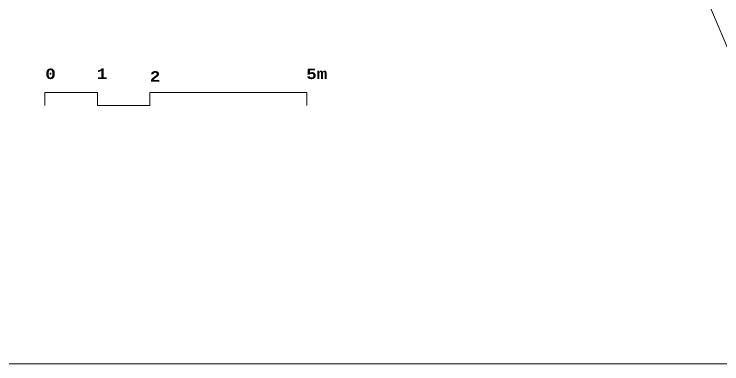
# Model space of a CAD drawing. Header units: millimetres. Extents: x -934 to 41066, y -946 to 28754.
# Drawn here: x 6396 to 19905, y -946 to 5733 of the extents above; entities that cross this region are included whole.
import ezdxf

# ---------------------------------------------------------------- set-up
doc = ezdxf.new("R2010")
doc.units = ezdxf.units.MM
for name, color, linetype, lineweight in [('A_podhledy.kce_Pero_č.__15', 7, 'Continuous', 13), ('bar', 1, 'Continuous', 18), ('C_popisky_Pero_č.__2', 7, 'Continuous', 13), ('C_popisky_Pero_č.__3', 7, 'Continuous', 20)]:
    doc.layers.add(name, color=color, linetype=linetype, lineweight=lineweight)
doc.layers.add('C_popisky', color=7, linetype='Continuous')
doc.styles.add('GENERATED_STYLE_1', font='Courier New Bold.ttf')

# ---------------------------------------------------------------- blocks, each defined once
blk = doc.blocks.new('Lomená čára_1', base_point=(18248, -68160))
at = {"layer": 'C_popisky_Pero_č.__2', "color": 1, "linetype": 'Continuous', "lineweight": 13}
for q in [(13659, -66713), (13795, -66651)]:
    blk.add_line((13673, -66564), q, dxfattribs=at)
at = {"layer": 'C_popisky_Pero_č.__2', "color": 1, "linetype": 'Continuous', "lineweight": 13, "flags": 128}
blk.add_lwpolyline([(18248, -68160), (14441, -68258), (13673, -66564)], dxfattribs=at)

msp = doc.modelspace()

# ---------------------------------------------------------------- linework, layer by layer
at = {"layer": 'bar', "ltscale": 0.5}
msp.add_lwpolyline([(-934.2, 28753.8), (41065.8, 28753.8), (41065.8, -946.2), (-934.2, -946.2), (-934.2, 28753.8)], dxfattribs=at)
at = {"layer": 'C_popisky_Pero_č.__3', "color": 7, "linetype": 'Continuous', "lineweight": 20, "flags": 128}
msp.add_lwpolyline([(6984.1, 3988.7), (6984.1, 4238.7), (7984.1, 4238.7), (7984.1, 3988.7), (8984.1, 3988.7), (8984.1, 4238.7), (11984.1, 4238.7), (11984.1, 3988.7)], dxfattribs=at)

# ---------------------------------------------------------------- block references
at = {"layer": 'C_popisky', "color": 7, "linetype": 'Continuous', "lineweight": 13, "rotation": 358.518874422707}
msp.add_blockref('Lomená čára_1', (23878.8, 4952), dxfattribs=at)

# ---------------------------------------------------------------- texts
at = {"layer": 'A_podhledy.kce_Pero_č.__15', "color": 7, "linetype": 'Continuous', "lineweight": 13, "char_height": 200, "attachment_point": 7, "style": 'GENERATED_STYLE_1'}
for s, insert in [('\\A1;{\\fCourier New|b1|i0|c238|p53;0}', (6990.3, 4489.7)), ('\\A1;{\\fCourier New|b1|i0|c238|p53;1}', (7974.3, 4494.7)), ('\\A1;{\\fCourier New|b1|i0|c238|p53;2}', (8986.2, 4443.1)), ('\\A1;{\\fCourier New|b1|i0|c238|p53;5m}', (11971.2, 4489.7))]:
    msp.add_mtext(s, dxfattribs=dict(at, insert=insert))

doc.saveas('drawing.dxf')
